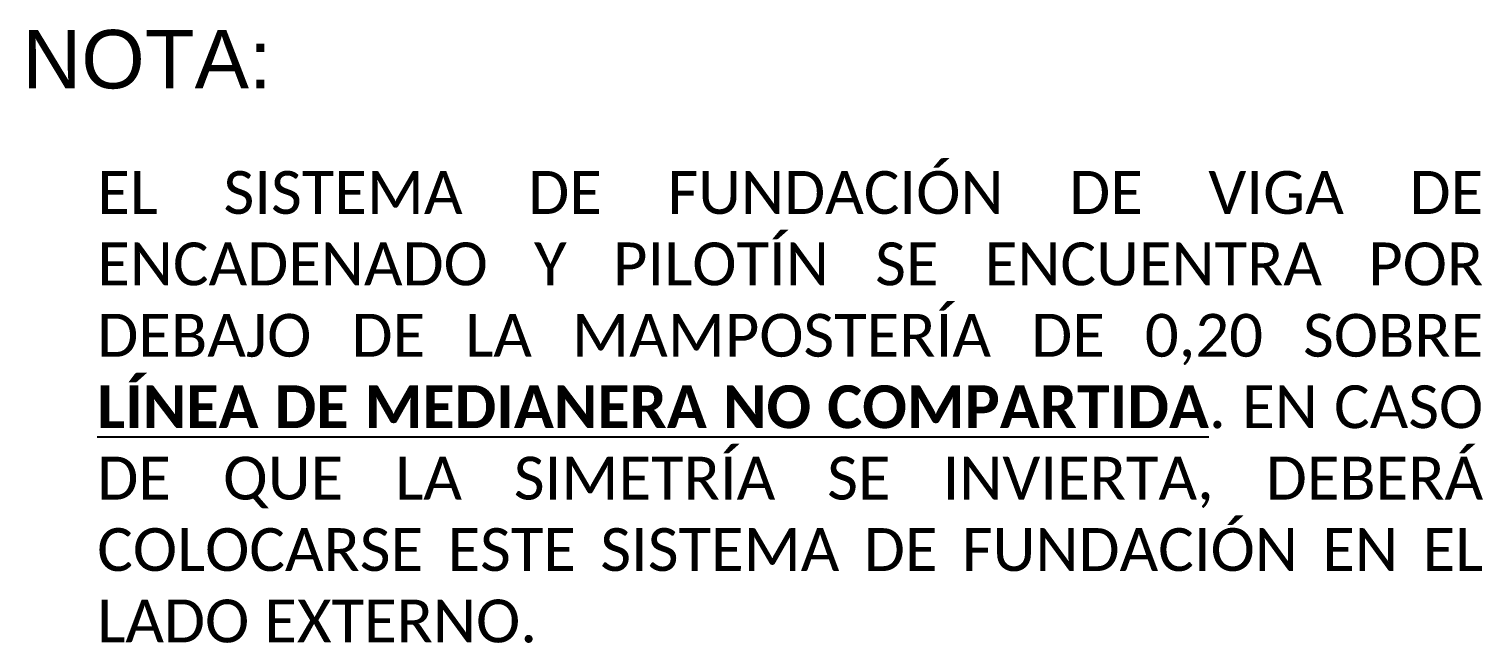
# Model space of a CAD drawing. Header units: millimetres. Extents: x 167 to 347, y -139 to 78.
# Drawn here: x 273.94 to 280.17, y -63.73 to -61.1 of the extents above; entities that cross this region are included whole.
import ezdxf

# ---------------------------------------------------------------- set-up
doc = ezdxf.new("R2010")
doc.units = ezdxf.units.MM
doc.header["$LTSCALE"] = 0.1
doc.header["$MEASUREMENT"] = 0
doc.layers.add('FUNDACIONES-TEXTOS', color=2, linetype='Continuous')
doc.layers.add('TEXTO', color=2, linetype='Continuous')
doc.styles.get("Standard").update_dxf_attribs({"font": 'arial.ttf'})

msp = doc.modelspace()

# ---------------------------------------------------------------- texts
at = {"layer": 'FUNDACIONES-TEXTOS', "insert": (283.7578, -61.1034), "char_height": 0.25, "width": 9.843168, "attachment_point": 3}
msp.add_mtext('\\pxql;NOTA:', dxfattribs=at)
at = {"layer": 'TEXTO', "insert": (274.2352, -61.7073), "char_height": 0.2, "width": 5.914461, "attachment_point": 1}
msp.add_mtext('\\pxqj;{\\fCalibri|b0|i0|c0|p34;\\H0.91667x;EL SISTEMA DE FUNDACIÓN DE VIGA DE ENCADENADO Y PILOTÍN SE ENCUENTRA POR DEBAJO DE LA MAMPOSTERÍA DE 0,20 SOBRE \\fCalibri|b1|i0|c0|p34;\\LLÍNEA DE MEDIANERA NO COMPARTIDA\\fCalibri|b0|i0|c0|p34;\\l. EN CASO DE QUE LA SIMETRÍA SE INVIERTA, DEBERÁ COLOCARSE ESTE SISTEMA DE FUNDACIÓN EN EL LADO EXTERNO.}', dxfattribs=at)

doc.saveas('drawing.dxf')
